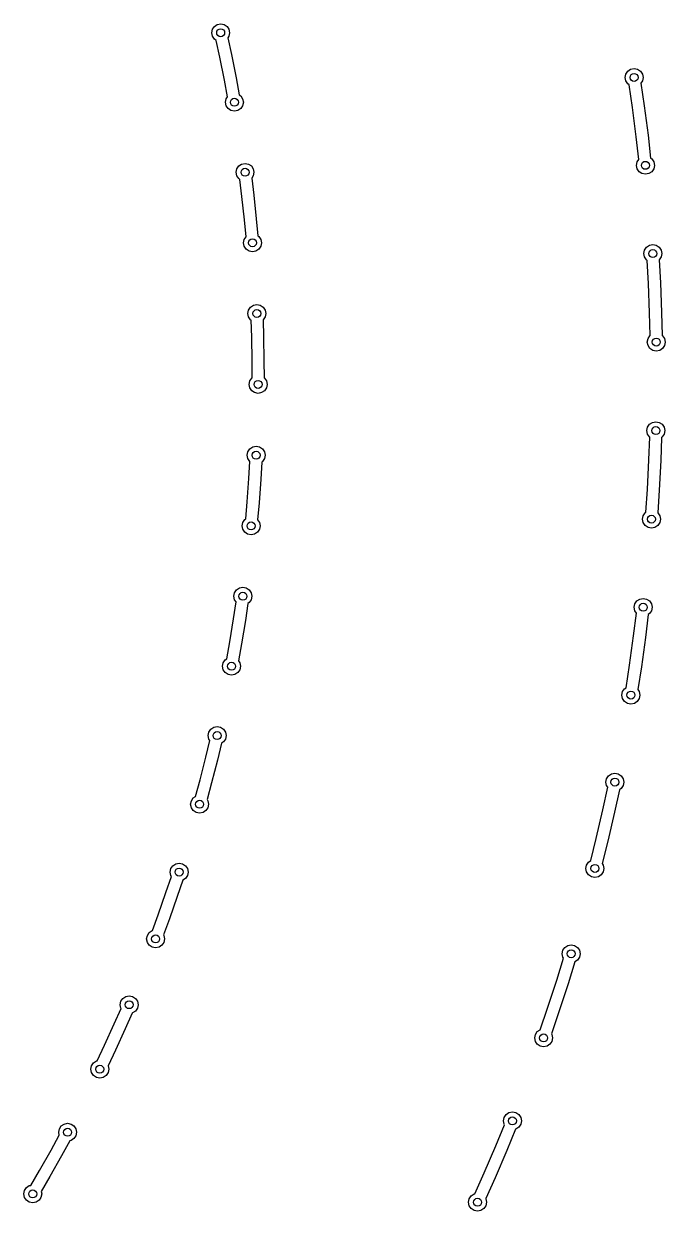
# Model space of a CAD drawing. Extents: x 97 to 313, y -170 to 213.
# Drawn here: x 297.27 to 313.37, y 101.4 to 131.19 of the extents above; entities that cross this region are included whole.
import ezdxf

# ---------------------------------------------------------------- set-up
doc = ezdxf.new("R2010")
doc.units = 0
doc.layers.add('BLACK', color=7, linetype='CONTINUOUS')

msp = doc.modelspace()

# ---------------------------------------------------------------- linework, layer by layer
at = {"layer": 'BLACK', "linetype": 'CONTINUOUS'}
for p, q in [((301.99, 130.962), (302.007, 131.048)), ((302.007, 131.048), (302.056, 131.121)), ((302.056, 131.121), (302.129, 131.17)), ((302.129, 131.17), (302.215, 131.187)), ((302.215, 131.187), (302.301, 131.17)), ((302.301, 131.17), (302.374, 131.121)), ((302.374, 131.121), (302.423, 131.048)), ((302.423, 131.048), (302.44, 130.962)), ((302.007, 130.876), (301.99, 130.962)), ((302.056, 130.803), (302.007, 130.876)), ((302.104, 130.771), (302.056, 130.803)), ((302.193, 130.352), (302.104, 130.771)), ((302.423, 130.876), (302.396, 130.835)), ((302.396, 130.835), (302.486, 130.412)), ((302.44, 130.962), (302.423, 130.876)), ((302.307, 129.773), (302.193, 130.352)), ((302.486, 130.412), (302.601, 129.828)), ((312.364, 129.84), (312.382, 129.926)), ((312.382, 129.926), (312.43, 129.999)), ((312.43, 129.999), (312.503, 130.048)), ((312.503, 130.048), (312.589, 130.065)), ((312.589, 130.065), (312.676, 130.048)), ((312.676, 130.048), (312.749, 129.999)), ((312.749, 129.999), (312.797, 129.926)), ((312.797, 129.926), (312.814, 129.84)), ((302.384, 129.352), (302.307, 129.773)), ((302.601, 129.828), (302.678, 129.404)), ((312.382, 129.754), (312.364, 129.84)), ((312.43, 129.681), (312.382, 129.754)), ((312.466, 129.658), (312.43, 129.681)), ((312.548, 129.086), (312.466, 129.658)), ((312.797, 129.754), (312.761, 129.7)), ((312.761, 129.7), (312.844, 129.127)), ((312.814, 129.84), (312.797, 129.754)), ((302.335, 129.218), (302.352, 129.304)), ((302.352, 129.304), (302.384, 129.352)), ((302.678, 129.404), (302.719, 129.377)), ((302.719, 129.377), (302.767, 129.304)), ((302.767, 129.304), (302.785, 129.218)), ((302.352, 129.132), (302.335, 129.218)), ((302.4, 129.059), (302.352, 129.132)), ((302.473, 129.01), (302.4, 129.059)), ((302.56, 128.993), (302.473, 129.01)), ((302.646, 129.01), (302.56, 128.993)), ((302.719, 129.059), (302.646, 129.01)), ((302.767, 129.132), (302.719, 129.059)), ((302.785, 129.218), (302.767, 129.132)), ((312.642, 128.354), (312.548, 129.086)), ((312.844, 129.127), (312.939, 128.39)), ((312.939, 128.39), (313.004, 127.815)), ((312.707, 127.784), (312.642, 128.354)), ((312.666, 127.723), (312.707, 127.784)), ((313.004, 127.815), (313.033, 127.796)), ((313.033, 127.796), (313.081, 127.723)), ((302.601, 127.461), (302.618, 127.547)), ((302.618, 127.547), (302.667, 127.62)), ((302.667, 127.62), (302.74, 127.669)), ((302.74, 127.669), (302.826, 127.686)), ((302.826, 127.686), (302.912, 127.669)), ((302.912, 127.669), (302.985, 127.62)), ((302.985, 127.62), (303.034, 127.547)), ((303.034, 127.547), (303.051, 127.461)), ((312.649, 127.636), (312.666, 127.723)), ((312.666, 127.55), (312.649, 127.636)), ((312.714, 127.477), (312.666, 127.55)), ((312.787, 127.429), (312.714, 127.477)), ((313.033, 127.477), (312.96, 127.429)), ((313.081, 127.55), (313.033, 127.477)), ((313.081, 127.723), (313.099, 127.636)), ((313.099, 127.636), (313.081, 127.55)), ((302.618, 127.375), (302.601, 127.461)), ((302.667, 127.302), (302.618, 127.375)), ((302.698, 127.281), (302.667, 127.302)), ((302.749, 126.855), (302.698, 127.281)), ((303.034, 127.375), (302.995, 127.316)), ((302.995, 127.316), (303.046, 126.889)), ((303.051, 127.461), (303.034, 127.375)), ((312.874, 127.411), (312.787, 127.429)), ((312.96, 127.429), (312.874, 127.411)), ((303.046, 126.889), (303.109, 126.298)), ((302.812, 126.268), (302.749, 126.855)), ((303.109, 126.298), (303.149, 125.869)), ((302.851, 125.846), (302.812, 126.268)), ((302.789, 125.693), (302.806, 125.779)), ((302.806, 125.607), (302.789, 125.693)), ((302.806, 125.779), (302.851, 125.846)), ((303.149, 125.869), (303.173, 125.852)), ((303.173, 125.852), (303.222, 125.779)), ((303.222, 125.779), (303.239, 125.693)), ((303.239, 125.693), (303.222, 125.607)), ((302.855, 125.534), (302.806, 125.607)), ((302.928, 125.485), (302.855, 125.534)), ((303.014, 125.468), (302.928, 125.485)), ((303.1, 125.485), (303.014, 125.468)), ((303.173, 125.534), (303.1, 125.485)), ((303.222, 125.607), (303.173, 125.534)), ((312.835, 125.423), (312.852, 125.509)), ((312.852, 125.337), (312.835, 125.423)), ((312.852, 125.509), (312.9, 125.582)), ((312.9, 125.582), (312.973, 125.631)), ((312.973, 125.631), (313.06, 125.648)), ((313.06, 125.648), (313.146, 125.631)), ((313.146, 125.631), (313.219, 125.582)), ((313.219, 125.582), (313.267, 125.509)), ((313.267, 125.509), (313.285, 125.423)), ((313.285, 125.423), (313.267, 125.337)), ((312.9, 125.264), (312.852, 125.337)), ((312.92, 125.251), (312.9, 125.264)), ((312.951, 124.676), (312.92, 125.251)), ((313.219, 125.264), (313.218, 125.264)), ((313.218, 125.264), (313.25, 124.69)), ((313.267, 125.337), (313.219, 125.264)), ((312.98, 123.938), (312.951, 124.676)), ((313.25, 124.69), (313.279, 123.947)), ((302.898, 123.92), (302.915, 124.006)), ((302.915, 123.834), (302.898, 123.92)), ((302.915, 124.006), (302.964, 124.079)), ((302.964, 124.079), (303.037, 124.128)), ((303.037, 124.128), (303.123, 124.145)), ((303.123, 124.145), (303.209, 124.128)), ((303.209, 124.128), (303.282, 124.079)), ((303.282, 124.079), (303.331, 124.006)), ((303.331, 124.006), (303.348, 123.92)), ((303.348, 123.92), (303.331, 123.834)), ((312.994, 123.366), (312.98, 123.938)), ((313.279, 123.947), (313.293, 123.371)), ((302.964, 123.761), (302.915, 123.834)), ((302.98, 123.75), (302.964, 123.761)), ((302.993, 123.323), (302.98, 123.75)), ((303.282, 123.761), (303.279, 123.758)), ((303.279, 123.758), (303.292, 123.331)), ((303.331, 123.834), (303.282, 123.761)), ((303.004, 122.733), (302.993, 123.323)), ((303.292, 123.331), (303.302, 122.736)), ((312.939, 123.289), (312.988, 123.362)), ((312.988, 123.362), (312.994, 123.366)), ((313.293, 123.371), (313.306, 123.362)), ((313.306, 123.362), (313.355, 123.289)), ((312.922, 123.203), (312.939, 123.289)), ((312.939, 123.117), (312.922, 123.203)), ((312.988, 123.044), (312.939, 123.117)), ((313.061, 122.995), (312.988, 123.044)), ((313.306, 123.044), (313.233, 122.995)), ((313.355, 123.117), (313.306, 123.044)), ((313.355, 123.289), (313.372, 123.203)), ((313.372, 123.203), (313.355, 123.117)), ((303.005, 122.308), (303.004, 122.733)), ((303.302, 122.736), (303.303, 122.308)), ((313.147, 122.978), (313.061, 122.995)), ((313.233, 122.995), (313.147, 122.978)), ((302.929, 122.142), (302.946, 122.229)), ((302.946, 122.056), (302.929, 122.142)), ((302.946, 122.229), (302.995, 122.302)), ((302.995, 122.302), (303.005, 122.308)), ((303.303, 122.308), (303.313, 122.302)), ((303.313, 122.302), (303.362, 122.229)), ((303.362, 122.229), (303.379, 122.142)), ((303.379, 122.142), (303.362, 122.056)), ((302.995, 121.983), (302.946, 122.056)), ((303.068, 121.935), (302.995, 121.983)), ((303.154, 121.917), (303.068, 121.935)), ((303.24, 121.935), (303.154, 121.917)), ((303.313, 121.983), (303.24, 121.935)), ((303.362, 122.056), (303.313, 121.983)), ((312.911, 120.982), (312.928, 121.068)), ((312.928, 120.896), (312.911, 120.982)), ((312.928, 121.068), (312.977, 121.141)), ((312.977, 121.141), (313.05, 121.19)), ((313.05, 121.19), (313.136, 121.207)), ((313.136, 121.207), (313.222, 121.19)), ((313.222, 121.19), (313.295, 121.141)), ((313.295, 121.141), (313.344, 121.068)), ((313.344, 121.068), (313.361, 120.982)), ((313.361, 120.982), (313.344, 120.896)), ((312.977, 120.823), (312.928, 120.896)), ((312.962, 120.247), (312.981, 120.819)), ((312.981, 120.819), (312.977, 120.823)), ((313.28, 120.813), (313.26, 120.234)), ((313.295, 120.823), (313.28, 120.813)), ((313.344, 120.896), (313.295, 120.823)), ((302.88, 120.366), (302.897, 120.452)), ((302.897, 120.28), (302.88, 120.366)), ((302.897, 120.452), (302.946, 120.525)), ((302.946, 120.525), (303.019, 120.574)), ((303.019, 120.574), (303.105, 120.591)), ((303.105, 120.591), (303.191, 120.574)), ((303.191, 120.574), (303.264, 120.525)), ((303.264, 120.525), (303.313, 120.452)), ((303.313, 120.452), (303.33, 120.366)), ((303.33, 120.366), (303.313, 120.28)), ((302.946, 120.207), (302.897, 120.28)), ((302.923, 119.784), (302.947, 120.207)), ((302.947, 120.207), (302.946, 120.207)), ((303.246, 120.195), (303.221, 119.764)), ((303.264, 120.207), (303.246, 120.195)), ((303.313, 120.28), (303.264, 120.207)), ((312.925, 119.509), (312.962, 120.247)), ((313.26, 120.234), (313.223, 119.492)), ((302.881, 119.195), (302.923, 119.784)), ((303.221, 119.764), (303.179, 119.171)), ((312.888, 118.936), (312.925, 119.509)), ((313.223, 119.492), (313.186, 118.92)), ((302.844, 118.769), (302.881, 119.195)), ((303.179, 119.171), (303.142, 118.745)), ((312.801, 118.762), (312.818, 118.849)), ((312.818, 118.849), (312.867, 118.922)), ((312.867, 118.922), (312.888, 118.936)), ((313.186, 118.92), (313.234, 118.849)), ((313.234, 118.849), (313.251, 118.762)), ((302.753, 118.593), (302.77, 118.679)), ((302.77, 118.507), (302.753, 118.593)), ((302.77, 118.679), (302.819, 118.752)), ((302.819, 118.752), (302.844, 118.769)), ((303.142, 118.745), (303.186, 118.679)), ((303.186, 118.679), (303.203, 118.593)), ((303.203, 118.593), (303.186, 118.507)), ((312.818, 118.676), (312.801, 118.762)), ((312.867, 118.603), (312.818, 118.676)), ((312.94, 118.555), (312.867, 118.603)), ((313.026, 118.537), (312.94, 118.555)), ((313.112, 118.555), (313.026, 118.537)), ((313.185, 118.603), (313.112, 118.555)), ((313.234, 118.676), (313.185, 118.603)), ((313.251, 118.762), (313.234, 118.676)), ((302.819, 118.434), (302.77, 118.507)), ((302.892, 118.385), (302.819, 118.434)), ((302.978, 118.368), (302.892, 118.385)), ((303.064, 118.385), (302.978, 118.368)), ((303.137, 118.434), (303.064, 118.385)), ((303.186, 118.507), (303.137, 118.434)), ((302.686, 117.036), (302.772, 117.053)), ((302.772, 117.053), (302.858, 117.036)), ((302.547, 116.828), (302.564, 116.914)), ((302.564, 116.742), (302.547, 116.828)), ((302.564, 116.914), (302.613, 116.987)), ((302.613, 116.987), (302.686, 117.036)), ((302.858, 117.036), (302.931, 116.987)), ((302.931, 116.987), (302.98, 116.914)), ((302.98, 116.914), (302.997, 116.828)), ((302.997, 116.828), (302.98, 116.742)), ((312.658, 116.71), (312.731, 116.759)), ((312.731, 116.759), (312.818, 116.776)), ((312.818, 116.776), (312.904, 116.759)), ((312.904, 116.759), (312.977, 116.71)), ((302.539, 116.264), (302.601, 116.687)), ((302.601, 116.687), (302.564, 116.742)), ((302.897, 116.646), (302.834, 116.219)), ((302.931, 116.669), (302.897, 116.646)), ((302.98, 116.742), (302.931, 116.669)), ((312.593, 116.551), (312.61, 116.637)), ((312.61, 116.465), (312.593, 116.551)), ((312.61, 116.637), (312.658, 116.71)), ((312.65, 116.405), (312.61, 116.465)), ((312.977, 116.71), (313.025, 116.637)), ((313.025, 116.465), (312.977, 116.392)), ((313.025, 116.637), (313.043, 116.551)), ((313.043, 116.551), (313.025, 116.465)), ((302.444, 115.682), (302.539, 116.264)), ((302.834, 116.219), (302.739, 115.632)), ((312.579, 115.835), (312.65, 116.405)), ((312.946, 116.372), (312.875, 115.796)), ((312.977, 116.392), (312.946, 116.372)), ((302.37, 115.26), (302.444, 115.682)), ((302.739, 115.632), (302.664, 115.207)), ((312.477, 115.103), (312.579, 115.835)), ((312.875, 115.796), (312.772, 115.06)), ((302.263, 115.073), (302.28, 115.16)), ((302.28, 114.987), (302.263, 115.073)), ((302.28, 115.16), (302.329, 115.233)), ((302.329, 114.914), (302.28, 114.987)), ((302.329, 115.233), (302.37, 115.26)), ((302.696, 114.987), (302.647, 114.914)), ((302.664, 115.207), (302.696, 115.16)), ((302.696, 115.16), (302.713, 115.073)), ((302.713, 115.073), (302.696, 114.987)), ((312.389, 114.534), (312.477, 115.103)), ((312.772, 115.06), (312.684, 114.488)), ((302.402, 114.866), (302.329, 114.914)), ((302.488, 114.848), (302.402, 114.866)), ((302.574, 114.866), (302.488, 114.848)), ((302.647, 114.914), (302.574, 114.866)), ((312.286, 114.35), (312.303, 114.436)), ((312.303, 114.436), (312.352, 114.509)), ((312.352, 114.509), (312.389, 114.534)), ((312.684, 114.488), (312.719, 114.436)), ((312.719, 114.436), (312.736, 114.35)), ((312.303, 114.264), (312.286, 114.35)), ((312.352, 114.191), (312.303, 114.264)), ((312.425, 114.142), (312.352, 114.191)), ((312.511, 114.125), (312.425, 114.142)), ((312.597, 114.142), (312.511, 114.125)), ((312.67, 114.191), (312.597, 114.142)), ((312.719, 114.264), (312.67, 114.191)), ((312.736, 114.35), (312.719, 114.264)), ((301.918, 113.42), (301.967, 113.493)), ((301.967, 113.493), (302.04, 113.542)), ((302.04, 113.542), (302.126, 113.559)), ((302.126, 113.559), (302.212, 113.542)), ((302.212, 113.542), (302.285, 113.493)), ((302.285, 113.493), (302.334, 113.42)), ((301.844, 112.793), (301.943, 113.21)), ((301.901, 113.334), (301.918, 113.42)), ((301.918, 113.248), (301.901, 113.334)), ((301.943, 113.21), (301.918, 113.248)), ((302.334, 113.248), (302.285, 113.175)), ((302.334, 113.42), (302.351, 113.334)), ((302.351, 113.334), (302.334, 113.248)), ((302.234, 113.141), (302.134, 112.721)), ((302.285, 113.175), (302.234, 113.141)), ((301.698, 112.221), (301.844, 112.793)), ((302.134, 112.721), (301.987, 112.145)), ((311.899, 112.252), (311.948, 112.325)), ((311.948, 112.325), (312.021, 112.374)), ((312.021, 112.374), (312.107, 112.391)), ((312.107, 112.391), (312.193, 112.374)), ((312.193, 112.374), (312.266, 112.325)), ((312.266, 112.325), (312.315, 112.252)), ((301.587, 111.809), (301.698, 112.221)), ((301.987, 112.145), (301.874, 111.728)), ((311.806, 111.474), (311.928, 112.038)), ((311.882, 112.166), (311.899, 112.252)), ((311.899, 112.08), (311.882, 112.166)), ((311.928, 112.038), (311.899, 112.08)), ((312.266, 112.007), (312.22, 111.976)), ((312.315, 112.08), (312.266, 112.007)), ((312.315, 112.252), (312.332, 112.166)), ((312.332, 112.166), (312.315, 112.08)), ((301.462, 111.611), (301.479, 111.697)), ((301.479, 111.697), (301.528, 111.77)), ((301.528, 111.77), (301.587, 111.809)), ((301.874, 111.728), (301.895, 111.697)), ((301.895, 111.697), (301.912, 111.611)), ((312.22, 111.976), (312.097, 111.409)), ((301.479, 111.525), (301.462, 111.611)), ((301.528, 111.452), (301.479, 111.525)), ((301.601, 111.403), (301.528, 111.452)), ((301.687, 111.386), (301.601, 111.403)), ((301.773, 111.403), (301.687, 111.386)), ((301.846, 111.452), (301.773, 111.403)), ((301.895, 111.525), (301.846, 111.452)), ((301.912, 111.611), (301.895, 111.525)), ((311.64, 110.754), (311.806, 111.474)), ((312.097, 111.409), (311.93, 110.685)), ((311.502, 110.197), (311.64, 110.754)), ((311.93, 110.685), (311.791, 110.122)), ((300.947, 109.911), (300.965, 109.997)), ((300.965, 109.824), (300.947, 109.911)), ((300.965, 109.997), (301.013, 110.07)), ((301.013, 110.07), (301.086, 110.118)), ((301.086, 110.118), (301.173, 110.136)), ((301.173, 110.136), (301.259, 110.118)), ((301.259, 110.118), (301.332, 110.07)), ((301.332, 110.07), (301.38, 109.997)), ((301.38, 109.997), (301.397, 109.911)), ((301.397, 109.911), (301.38, 109.824)), ((311.382, 110.001), (311.399, 110.087)), ((311.399, 109.915), (311.382, 110.001)), ((311.399, 110.087), (311.448, 110.16)), ((311.448, 109.842), (311.399, 109.915)), ((311.448, 110.16), (311.502, 110.197)), ((311.815, 109.915), (311.766, 109.842)), ((311.791, 110.122), (311.815, 110.087)), ((311.815, 110.087), (311.832, 110.001)), ((311.832, 110.001), (311.815, 109.915)), ((300.843, 109.397), (300.979, 109.803)), ((300.979, 109.803), (300.965, 109.824)), ((301.262, 109.705), (301.126, 109.3)), ((301.332, 109.751), (301.262, 109.705)), ((301.38, 109.824), (301.332, 109.751)), ((311.521, 109.793), (311.448, 109.842)), ((311.607, 109.776), (311.521, 109.793)), ((311.693, 109.793), (311.607, 109.776)), ((311.766, 109.842), (311.693, 109.793)), ((300.647, 108.84), (300.843, 109.397)), ((301.126, 109.3), (300.928, 108.739)), ((300.501, 108.442), (300.647, 108.84)), ((300.928, 108.739), (300.78, 108.335)), ((300.423, 108.393), (300.496, 108.442)), ((300.496, 108.442), (300.501, 108.442)), ((300.357, 108.234), (300.375, 108.32)), ((300.375, 108.148), (300.357, 108.234)), ((300.375, 108.32), (300.423, 108.393)), ((300.423, 108.075), (300.375, 108.148)), ((300.79, 108.148), (300.742, 108.075)), ((300.78, 108.335), (300.79, 108.32)), ((300.79, 108.32), (300.807, 108.234)), ((300.807, 108.234), (300.79, 108.148)), ((300.496, 108.026), (300.423, 108.075)), ((300.582, 108.009), (300.496, 108.026)), ((300.669, 108.026), (300.582, 108.009)), ((300.742, 108.075), (300.669, 108.026)), ((310.786, 107.862), (310.803, 107.948)), ((310.803, 107.776), (310.786, 107.862)), ((310.803, 107.948), (310.852, 108.021)), ((310.852, 108.021), (310.925, 108.07)), ((310.925, 108.07), (311.011, 108.087)), ((311.011, 108.087), (311.097, 108.07)), ((311.097, 108.07), (311.17, 108.021)), ((311.17, 108.021), (311.219, 107.948)), ((311.219, 107.948), (311.236, 107.862)), ((311.236, 107.862), (311.219, 107.776)), ((310.649, 107.199), (310.82, 107.75)), ((310.82, 107.75), (310.803, 107.776)), ((311.105, 107.659), (310.934, 107.108)), ((311.17, 107.703), (311.105, 107.659)), ((311.219, 107.776), (311.17, 107.703)), ((310.419, 106.497), (310.649, 107.199)), ((310.934, 107.108), (310.703, 106.402)), ((299.694, 106.585), (299.711, 106.671)), ((299.711, 106.671), (299.76, 106.744)), ((299.76, 106.744), (299.833, 106.793)), ((299.833, 106.793), (299.919, 106.81)), ((299.919, 106.81), (300.005, 106.793)), ((300.005, 106.793), (300.078, 106.744)), ((300.078, 106.744), (300.127, 106.671)), ((300.127, 106.671), (300.144, 106.585)), ((299.545, 106.103), (299.716, 106.492)), ((299.711, 106.499), (299.694, 106.585)), ((299.716, 106.492), (299.711, 106.499)), ((299.99, 106.375), (299.818, 105.981)), ((300.005, 106.377), (299.99, 106.375)), ((300.078, 106.426), (300.005, 106.377)), ((300.127, 106.499), (300.078, 106.426)), ((300.144, 106.585), (300.127, 106.499)), ((310.234, 105.958), (310.419, 106.497)), ((310.703, 106.402), (310.515, 105.855)), ((299.301, 105.566), (299.545, 106.103)), ((299.818, 105.981), (299.572, 105.44)), ((310.095, 105.75), (310.112, 105.836)), ((310.112, 105.664), (310.095, 105.75)), ((310.112, 105.836), (310.161, 105.909)), ((310.161, 105.909), (310.234, 105.958)), ((310.234, 105.958), (310.234, 105.958)), ((310.515, 105.855), (310.528, 105.836)), ((310.528, 105.836), (310.545, 105.75)), ((310.545, 105.75), (310.528, 105.664)), ((299.118, 105.18), (299.301, 105.566)), ((299.572, 105.44), (299.39, 105.055)), ((310.161, 105.591), (310.112, 105.664)), ((310.234, 105.542), (310.161, 105.591)), ((310.32, 105.525), (310.234, 105.542)), ((310.406, 105.542), (310.32, 105.525)), ((310.479, 105.591), (310.406, 105.542)), ((310.528, 105.664), (310.479, 105.591)), ((299.023, 105.127), (299.096, 105.175)), ((299.096, 105.175), (299.118, 105.18)), ((298.957, 104.967), (298.974, 105.054)), ((298.974, 104.881), (298.957, 104.967)), ((298.974, 105.054), (299.023, 105.127)), ((299.023, 104.808), (298.974, 104.881)), ((299.39, 104.881), (299.341, 104.808)), ((299.39, 105.055), (299.39, 105.054)), ((299.39, 105.054), (299.407, 104.967)), ((299.407, 104.967), (299.39, 104.881)), ((299.096, 104.76), (299.023, 104.808)), ((299.182, 104.742), (299.096, 104.76)), ((299.268, 104.76), (299.182, 104.742)), ((299.341, 104.808), (299.268, 104.76)), ((309.311, 103.671), (309.328, 103.758)), ((309.328, 103.585), (309.311, 103.671)), ((309.328, 103.758), (309.377, 103.831)), ((309.377, 103.831), (309.45, 103.879)), ((309.45, 103.879), (309.536, 103.896)), ((309.536, 103.896), (309.622, 103.879)), ((309.622, 103.879), (309.695, 103.831)), ((309.695, 103.831), (309.744, 103.758)), ((309.744, 103.758), (309.761, 103.671)), ((309.761, 103.671), (309.744, 103.585)), ((298.15, 103.385), (298.167, 103.471)), ((298.165, 103.311), (298.15, 103.385)), ((298.167, 103.471), (298.216, 103.544)), ((298.216, 103.544), (298.289, 103.592)), ((298.289, 103.592), (298.375, 103.61)), ((298.375, 103.61), (298.461, 103.592)), ((298.461, 103.592), (298.534, 103.544)), ((298.534, 103.544), (298.583, 103.471)), ((298.583, 103.471), (298.6, 103.385)), ((298.6, 103.385), (298.583, 103.298)), ((309.117, 103.043), (309.336, 103.574)), ((309.336, 103.574), (309.328, 103.585)), ((309.612, 103.462), (309.393, 102.928)), ((309.622, 103.464), (309.612, 103.462)), ((309.695, 103.512), (309.622, 103.464)), ((309.744, 103.585), (309.695, 103.512)), ((297.96, 102.937), (298.165, 103.311)), ((298.429, 103.17), (298.221, 102.791)), ((298.461, 103.177), (298.429, 103.17)), ((298.534, 103.225), (298.461, 103.177)), ((298.583, 103.298), (298.534, 103.225)), ((297.669, 102.424), (297.96, 102.937)), ((298.221, 102.791), (297.928, 102.274)), ((308.826, 102.365), (309.117, 103.043)), ((309.393, 102.928), (309.1, 102.245)), ((297.452, 102.054), (297.669, 102.424)), ((297.928, 102.274), (297.71, 101.903)), ((308.592, 101.84), (308.826, 102.365)), ((309.1, 102.245), (308.866, 101.72)), ((297.273, 101.838), (297.29, 101.925)), ((297.29, 101.925), (297.339, 101.998)), ((297.339, 101.998), (297.412, 102.046)), ((297.412, 102.046), (297.452, 102.054)), ((297.71, 101.903), (297.723, 101.838)), ((297.29, 101.752), (297.273, 101.838)), ((297.339, 101.679), (297.29, 101.752)), ((297.412, 101.631), (297.339, 101.679)), ((297.498, 101.613), (297.412, 101.631)), ((297.584, 101.631), (297.498, 101.613)), ((297.657, 101.679), (297.584, 101.631)), ((297.706, 101.752), (297.657, 101.679)), ((297.723, 101.838), (297.706, 101.752)), ((308.436, 101.629), (308.453, 101.715)), ((308.453, 101.543), (308.436, 101.629)), ((308.453, 101.715), (308.502, 101.788)), ((308.502, 101.788), (308.575, 101.837)), ((308.575, 101.837), (308.592, 101.84)), ((308.866, 101.72), (308.869, 101.715)), ((308.869, 101.715), (308.886, 101.629)), ((308.886, 101.629), (308.869, 101.543)), ((308.502, 101.47), (308.453, 101.543)), ((308.575, 101.421), (308.502, 101.47)), ((308.661, 101.404), (308.575, 101.421)), ((308.747, 101.421), (308.661, 101.404)), ((308.82, 101.47), (308.747, 101.421)), ((308.869, 101.543), (308.82, 101.47))]:
    msp.add_line(p, q, dxfattribs=at)
at = {"layer": 'BLACK'}
for centre in [(302.215, 130.962), (312.589, 129.84), (302.56, 129.218), (302.826, 127.461), (312.874, 127.636), (303.014, 125.693), (313.06, 125.423), (303.123, 123.92), (313.147, 123.203), (303.154, 122.142), (313.136, 120.982), (303.105, 120.366), (313.026, 118.762), (302.978, 118.593), (302.772, 116.828), (312.818, 116.551), (302.488, 115.073), (312.511, 114.35), (302.126, 113.334), (312.107, 112.166), (301.687, 111.611), (301.173, 109.911), (311.607, 110.001), (300.582, 108.234), (311.011, 107.862), (299.919, 106.585), (310.32, 105.75), (299.182, 104.967), (309.536, 103.671), (298.375, 103.385), (297.498, 101.838), (308.661, 101.629)]:
    msp.add_circle(centre, 0.1, dxfattribs=at)

doc.saveas('drawing.dxf')
